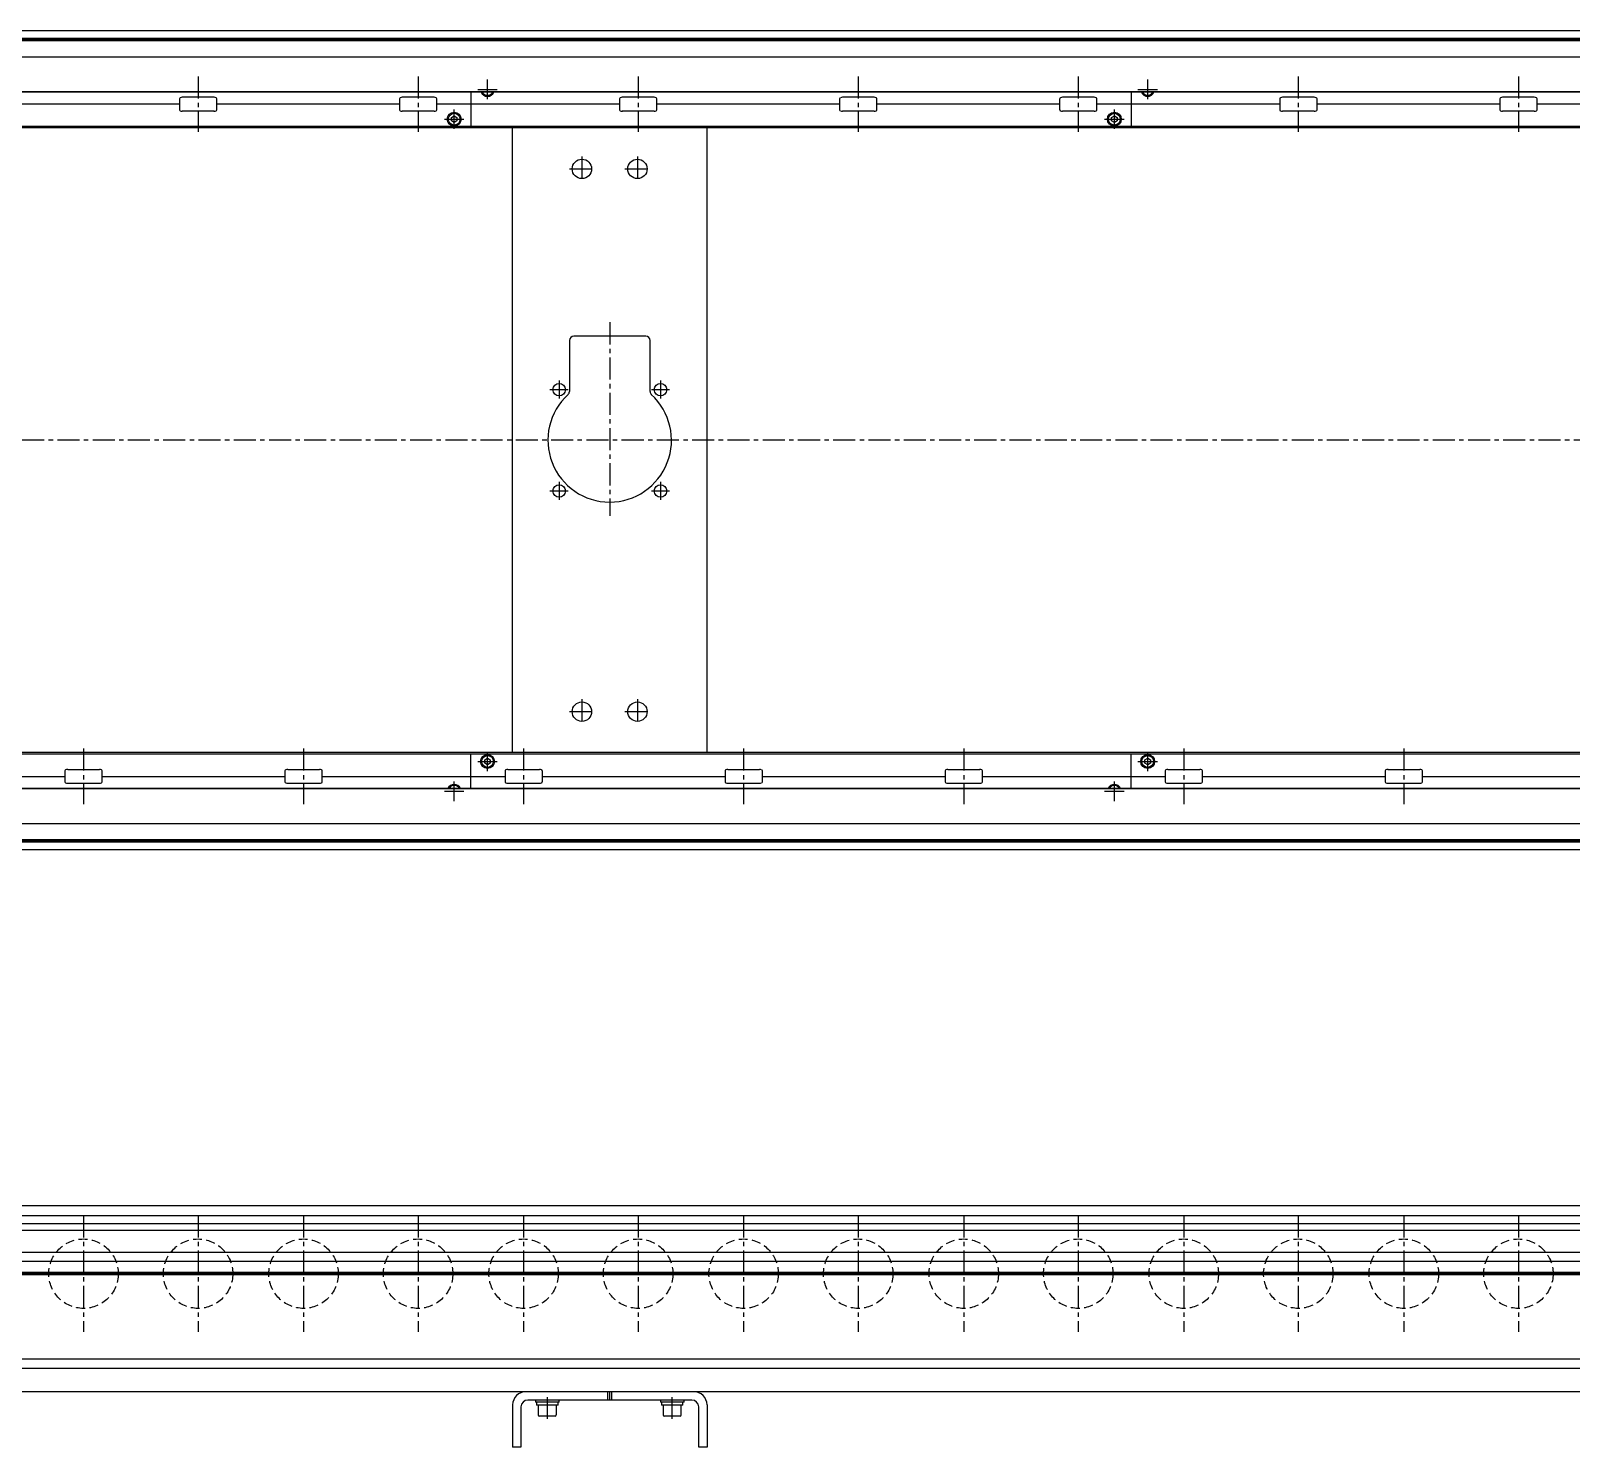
# Model space of a CAD drawing. Extents: x -10 to 4391, y -8 to 1101.
# Drawn here: x 1084 to 2194, y 28 to 1048 of the extents above; entities that cross this region are included whole.
import ezdxf

# ---------------------------------------------------------------- set-up
doc = ezdxf.new("R2010")
doc.units = 0
doc.header["$LTSCALE"] = 0.5
doc.linetypes.add('CENTER', pattern=[50.8, 31.75, -6.35, 6.35, -6.35])
doc.linetypes.add('DASHED', pattern=[19.05, 12.7, -6.35])
for name, color, linetype in [('MSM_CENTER', 1, 'CENTER'), ('MSM_CONTINUOUS', 7, 'CONTINUOUS'), ('MSM_DASHED', 4, 'DASHED')]:
    doc.layers.add(name, color=color, linetype=linetype)

msp = doc.modelspace()

# ---------------------------------------------------------------- linework, layer by layer
at = {"layer": 'MSM_CENTER'}
for p, q in [((1204.7, 1015.5), (1204.7, 975.5)), ((1363.2, 1015.5), (1363.2, 975.5)), ((1413.2, 999.2), (1413.2, 1013.3)), ((1521.7, 1015.5), (1521.7, 975.5)), ((1680.2, 1015.5), (1680.2, 975.5)), ((1838.7, 1015.5), (1838.7, 975.5)), ((1888.7, 999.2), (1888.7, 1013.3)), ((1997.2, 1015.5), (1997.2, 975.5)), ((2155.7, 1015.5), (2155.7, 975.5)), ((1406.2, 1006.2), (1420.2, 1006.2)), ((1881.7, 1006.2), (1895.7, 1006.2)), ((1389.2, 977.7), (1389.2, 991.8)), ((1864.7, 977.7), (1864.7, 991.8)), ((1382.2, 984.7), (1396.2, 984.7)), ((1857.7, 984.7), (1871.8, 984.7)), ((1481.2, 957.9), (1481.2, 939.9)), ((1521.2, 957.9), (1521.2, 939.9)), ((1472.2, 948.9), (1490.3, 948.9)), ((1512.2, 948.9), (1530.3, 948.9)), ((1501.2, 838.4), (1501.2, 698.9)), ((1458.2, 789.9), (1471.2, 789.9)), ((1464.8, 796.4), (1464.8, 783.4)), ((1531.2, 789.9), (1544.2, 789.9)), ((1537.8, 796.4), (1537.8, 783.4)), ((3633.9, 753.4), (359.7, 753.4)), ((1464.8, 723.4), (1464.8, 710.4)), ((1537.8, 723.4), (1537.8, 710.4)), ((1458.2, 716.9), (1471.2, 716.9)), ((1531.2, 716.9), (1544.2, 716.9)), ((1481.2, 566.9), (1481.2, 548.9)), ((1521.2, 566.9), (1521.2, 548.9)), ((1472.2, 557.9), (1490.3, 557.9)), ((1512.2, 557.9), (1530.3, 557.9)), ((1122.2, 531.3), (1122.2, 491.3)), ((1280.7, 531.3), (1280.7, 491.3)), ((1406.2, 522), (1420.2, 522)), ((1413.2, 515), (1413.2, 529)), ((1439.2, 531.3), (1439.2, 491.3)), ((1597.7, 531.3), (1597.7, 491.3)), ((1756.2, 531.3), (1756.2, 491.3)), ((1881.7, 522), (1895.7, 522)), ((1888.7, 515), (1888.7, 529)), ((1914.7, 531.3), (1914.7, 491.3)), ((2073.2, 531.3), (2073.2, 491.3)), ((1382.2, 500.5), (1396.2, 500.5)), ((1389.2, 493.5), (1389.2, 507.5)), ((1857.7, 500.5), (1871.8, 500.5)), ((1864.7, 493.5), (1864.7, 507.5)), ((1122.2, 195), (1122.2, 111)), ((1204.7, 195), (1204.7, 111)), ((1280.7, 195), (1280.7, 111)), ((1363.2, 195), (1363.2, 111)), ((1439.2, 195), (1439.2, 111)), ((1521.7, 195), (1521.7, 111)), ((1597.7, 195), (1597.7, 111)), ((1680.2, 195), (1680.2, 111)), ((1756.2, 195), (1756.2, 111)), ((1838.7, 195), (1838.7, 111)), ((1914.7, 195), (1914.7, 111)), ((1997.2, 195), (1997.2, 111)), ((2073.2, 195), (2073.2, 111)), ((2155.7, 195), (2155.7, 111)), ((367.2, 153), (3624.3, 153)), ((1456.3, 48.4), (1456.3, 64)), ((1546.3, 48.4), (1546.3, 64))]:
    msp.add_line(p, q, dxfattribs=at)
at = {"layer": 'MSM_CONTINUOUS'}
for p, q in [((3623.9, 1048.4), (370.6, 1048.4)), ((3622.2, 1048.3), (372.2, 1048.3)), ((3597.6, 1042.9), (396.9, 1042.9)), ((3597.6, 1041.2), (396.9, 1041.2)), ((3597.5, 1042), (397, 1042)), ((3622.2, 1029.5), (372.2, 1029.5)), ((3622.2, 1004.1), (372.2, 1004.1)), ((3622.2, 1004.5), (422.2, 1004.5)), ((1191.3, 999.5), (1191.3, 991.5)), ((1216.2, 1000.5), (1193.3, 1000.5)), ((1218.2, 991.5), (1218.2, 999.5)), ((1349.8, 999.5), (1349.8, 991.5)), ((1374.7, 1000.5), (1351.8, 1000.5)), ((1376.7, 991.5), (1376.7, 999.5)), ((1401.2, 1004.1), (1401.2, 979.4)), ((1413.2, 1003.9), (1412.9, 1004.1)), ((1413.6, 1004.1), (1413.2, 1003.9)), ((1508.3, 999.5), (1508.3, 991.5)), ((1533.2, 1000.5), (1510.3, 1000.5)), ((1535.2, 991.5), (1535.2, 999.5)), ((1666.8, 999.5), (1666.8, 991.5)), ((1691.7, 1000.5), (1668.8, 1000.5)), ((1693.7, 991.5), (1693.7, 999.5)), ((1825.3, 999.5), (1825.3, 991.5)), ((1850.2, 1000.5), (1827.3, 1000.5)), ((1852.2, 991.5), (1852.2, 999.5)), ((1876.7, 1004.1), (1876.7, 979.4)), ((1888.7, 1003.9), (1888.4, 1004.1)), ((1889.1, 1004.1), (1888.7, 1003.9)), ((1983.8, 999.5), (1983.8, 991.5)), ((2008.7, 1000.5), (1985.8, 1000.5)), ((2010.7, 991.5), (2010.7, 999.5)), ((2142.3, 999.5), (2142.3, 991.5)), ((2167.2, 1000.5), (2144.3, 1000.5)), ((2169.2, 991.5), (2169.2, 999.5)), ((1191.3, 995.5), (1059.7, 995.5)), ((1216.2, 990.5), (1193.3, 990.5)), ((1349.8, 995.5), (1218.2, 995.5)), ((1374.7, 990.5), (1351.8, 990.5)), ((1508.3, 995.5), (1376.7, 995.5)), ((1533.2, 990.5), (1510.3, 990.5)), ((1666.8, 995.5), (1535.2, 995.5)), ((1691.7, 990.5), (1668.8, 990.5)), ((1825.3, 995.5), (1693.7, 995.5)), ((1850.2, 990.5), (1827.3, 990.5)), ((1983.8, 995.5), (1852.2, 995.5)), ((2008.7, 990.5), (1985.8, 990.5)), ((2142.3, 995.5), (2010.7, 995.5)), ((2167.2, 990.5), (2144.3, 990.5)), ((2300.8, 995.5), (2169.2, 995.5)), ((3620.2, 979.4), (450.2, 979.4)), ((3623.9, 978.4), (450.2, 978.4)), ((1387.2, 985.9), (1389.2, 987.1)), ((1387.2, 983.6), (1387.2, 985.9)), ((1389.2, 982.4), (1387.2, 983.6)), ((1389.2, 987.1), (1391.2, 985.9)), ((1391.2, 983.6), (1389.2, 982.4)), ((1391.2, 985.9), (1391.2, 983.6)), ((1431.3, 528.4), (1431.3, 978.4)), ((1571.3, 528.4), (1571.3, 978.4)), ((1862.7, 985.9), (1864.7, 987.1)), ((1862.7, 983.6), (1862.7, 985.9)), ((1864.7, 982.4), (1862.7, 983.6)), ((1864.7, 987.1), (1866.7, 985.9)), ((1866.7, 983.6), (1864.7, 982.4)), ((1866.7, 985.9), (1866.7, 983.6)), ((1472.2, 825.4), (1472.2, 788.5)), ((1527.3, 828.4), (1475.3, 828.4)), ((1530.3, 788.5), (1530.3, 825.4)), ((3623.9, 528.4), (450.2, 528.4)), ((450.2, 527.4), (3620.2, 527.4)), ((1401.2, 502.6), (1401.2, 527.4)), ((1411.2, 523.2), (1413.2, 524.4)), ((1411.2, 520.9), (1411.2, 523.2)), ((1413.2, 524.4), (1415.2, 523.2)), ((1415.2, 523.2), (1415.2, 520.9)), ((1876.7, 502.6), (1876.7, 527.4)), ((1886.7, 523.2), (1888.7, 524.4)), ((1886.7, 520.9), (1886.7, 523.2)), ((1888.7, 524.4), (1890.7, 523.2)), ((1890.7, 523.2), (1890.7, 520.9)), ((977.2, 511.3), (1108.8, 511.3)), ((1108.8, 515.3), (1108.8, 507.3)), ((1110.8, 516.3), (1133.7, 516.3)), ((1135.7, 507.3), (1135.7, 515.3)), ((1135.7, 511.3), (1267.3, 511.3)), ((1267.3, 515.3), (1267.3, 507.3)), ((1269.3, 516.3), (1292.2, 516.3)), ((1294.2, 507.3), (1294.2, 515.3)), ((1294.2, 511.3), (1425.8, 511.3)), ((1413.2, 519.7), (1411.2, 520.9)), ((1415.2, 520.9), (1413.2, 519.7)), ((1425.8, 515.3), (1425.8, 507.3)), ((1427.8, 516.3), (1450.7, 516.3)), ((1452.7, 507.3), (1452.7, 515.3)), ((1452.7, 511.3), (1584.3, 511.3)), ((1584.3, 515.3), (1584.3, 507.3)), ((1586.3, 516.3), (1609.2, 516.3)), ((1611.2, 507.3), (1611.2, 515.3)), ((1611.2, 511.3), (1742.8, 511.3)), ((1742.8, 515.3), (1742.8, 507.3)), ((1744.8, 516.3), (1767.7, 516.3)), ((1769.7, 507.3), (1769.7, 515.3)), ((1769.7, 511.3), (1901.3, 511.3)), ((1888.7, 519.7), (1886.7, 520.9)), ((1890.7, 520.9), (1888.7, 519.7)), ((1901.3, 515.3), (1901.3, 507.3)), ((1903.3, 516.3), (1926.2, 516.3)), ((1928.2, 507.3), (1928.2, 515.3)), ((1928.2, 511.3), (2059.8, 511.3)), ((2059.8, 515.3), (2059.8, 507.3)), ((2061.8, 516.3), (2084.7, 516.3)), ((2086.7, 507.3), (2086.7, 515.3)), ((2086.7, 511.3), (2218.3, 511.3)), ((3622.2, 502.6), (372.2, 502.6)), ((3622.2, 502.2), (422.2, 502.2)), ((1110.8, 506.3), (1133.7, 506.3)), ((1269.3, 506.3), (1292.2, 506.3)), ((1388.9, 502.6), (1389.2, 502.9)), ((1389.2, 502.9), (1389.6, 502.6)), ((1427.8, 506.3), (1450.7, 506.3)), ((1586.3, 506.3), (1609.2, 506.3)), ((1744.8, 506.3), (1767.7, 506.3)), ((1864.4, 502.6), (1864.7, 502.9)), ((1864.7, 502.9), (1865.1, 502.6)), ((1903.3, 506.3), (1926.2, 506.3)), ((2061.8, 506.3), (2084.7, 506.3)), ((3622.2, 477.2), (372.2, 477.2)), ((3623.9, 458.4), (370.6, 458.4)), ((3622.2, 458.4), (372.2, 458.4)), ((3597.6, 465.6), (396.9, 465.6)), ((3597.6, 463.9), (396.9, 463.9)), ((3597.5, 464.7), (397, 464.7)), ((3622.2, 202), (372.2, 202)), ((3622.2, 194.6), (674.4, 194.6)), ((3506.2, 189), (676.6, 189)), ((3506.2, 184), (678.6, 184)), ((3406.2, 168.3), (667.2, 168.3)), ((3406.2, 161.8), (682.2, 161.8)), ((3406.2, 153.9), (682.2, 153.9)), ((3406.2, 153), (682.2, 153)), ((3406.2, 152.1), (682.2, 152.1)), ((3406.2, 91.3), (682.2, 91.3)), ((3406.2, 84.8), (679.7, 84.8)), ((3623.9, 68), (472.2, 68)), ((1499.8, 62), (1499.8, 68)), ((1501.2, 62), (1501.2, 68)), ((1502.8, 62), (1502.8, 68)), ((1431.3, 58.5), (1431.3, 28)), ((1437.3, 57), (1437.3, 28)), ((1560.3, 62), (1442.3, 62)), ((1447.8, 62), (1447.8, 60.4)), ((1464.8, 60.4), (1447.8, 60.4)), ((1448.6, 60.4), (1448.6, 58.4)), ((1464, 58.4), (1448.6, 58.4)), ((1449.8, 58.4), (1449.8, 51.2)), ((1462.8, 51.2), (1462.8, 58.4)), ((1464, 58.4), (1464, 60.4)), ((1464.8, 60.4), (1464.8, 62)), ((1537.8, 62), (1537.8, 60.4)), ((1554.8, 60.4), (1537.8, 60.4)), ((1538.6, 60.4), (1538.6, 58.4)), ((1554, 58.4), (1538.6, 58.4)), ((1539.8, 58.4), (1539.8, 51.2)), ((1552.8, 51.2), (1552.8, 58.4)), ((1554, 58.4), (1554, 60.4)), ((1554.8, 60.4), (1554.8, 62)), ((1565.3, 28), (1565.3, 57)), ((1571.3, 58.5), (1571.3, 28)), ((1461.9, 50.4), (1450.6, 50.4)), ((1551.9, 50.4), (1540.6, 50.4)), ((1437.3, 28), (1431.3, 28)), ((1571.3, 28), (1565.3, 28))]:
    msp.add_line(p, q, dxfattribs=at)
for centre, radius in [((1389.2, 984.7), 5), ((1389.2, 984.7), 4.25), ((1864.7, 984.7), 5), ((1864.7, 984.7), 4.25), ((1481.2, 948.9), 7), ((1521.2, 948.9), 7), ((1464.8, 789.9), 4.5), ((1537.8, 789.9), 4.5), ((1464.8, 716.9), 4.5), ((1537.8, 716.9), 4.5), ((1481.2, 557.9), 7), ((1521.2, 557.9), 7), ((1413.2, 522), 5), ((1413.2, 522), 4.25), ((1888.7, 522), 5), ((1888.7, 522), 4.25)]:
    msp.add_circle(centre, radius, dxfattribs=at)
for centre, radius, start, end in [((1192.2, 999.4), 0.882, 115.5328, 172.1027), ((1193.3, 997.1), 3.41, 89.6687, 115.2454), ((1216.2, 997.1), 3.41, 64.7546, 90.3313), ((1217.3, 999.4), 0.882, 7.8973, 64.4672), ((1350.7, 999.4), 0.882, 115.5328, 172.1027), ((1351.8, 997.1), 3.41, 89.6687, 115.2454), ((1374.7, 997.1), 3.41, 64.7546, 90.3313), ((1375.8, 999.4), 0.882, 7.8973, 64.4672), ((1413.2, 1006.2), 5, 204.8346, 335.1654), ((1413.2, 1006.2), 4.25, 209.6116, 330.3884), ((1509.2, 999.4), 0.882, 115.5328, 172.1027), ((1510.3, 997.1), 3.41, 89.6687, 115.2454), ((1533.2, 997.1), 3.41, 64.7546, 90.3313), ((1534.3, 999.4), 0.882, 7.8973, 64.4672), ((1667.7, 999.4), 0.882, 115.5328, 172.1027), ((1668.8, 997.1), 3.41, 89.6687, 115.2454), ((1691.7, 997.1), 3.41, 64.7546, 90.3313), ((1692.8, 999.4), 0.882, 7.8973, 64.4672), ((1826.2, 999.4), 0.882, 115.5328, 172.1027), ((1827.3, 997.1), 3.41, 89.6687, 115.2454), ((1850.2, 997.1), 3.41, 64.7546, 90.3313), ((1851.3, 999.4), 0.882, 7.8973, 64.4672), ((1888.7, 1006.2), 5, 204.8346, 335.1654), ((1888.7, 1006.2), 4.25, 209.6116, 330.3884), ((1984.7, 999.4), 0.882, 115.5328, 172.1027), ((1985.8, 997.1), 3.41, 89.6687, 115.2454), ((2008.7, 997.1), 3.41, 64.7546, 90.3313), ((2009.8, 999.4), 0.882, 7.8973, 64.4672), ((2143.2, 999.4), 0.882, 115.5328, 172.1027), ((2144.3, 997.1), 3.41, 89.6687, 115.2454), ((2167.2, 997.1), 3.41, 64.7546, 90.3313), ((2168.3, 999.4), 0.882, 7.8973, 64.4672), ((1192.2, 991.6), 0.882, 187.8973, 244.4672), ((1193.3, 993.9), 3.41, 244.7546, 270.3313), ((1216.2, 993.9), 3.41, 269.6687, 295.2454), ((1217.3, 991.6), 0.882, 295.5328, 352.1027), ((1350.7, 991.6), 0.882, 187.8973, 244.4672), ((1351.8, 993.9), 3.41, 244.7546, 270.3313), ((1374.7, 993.9), 3.41, 269.6687, 295.2454), ((1375.8, 991.6), 0.882, 295.5328, 352.1027), ((1509.2, 991.6), 0.882, 187.8973, 244.4672), ((1510.3, 993.9), 3.41, 244.7546, 270.3313), ((1533.2, 993.9), 3.41, 269.6687, 295.2454), ((1534.3, 991.6), 0.882, 295.5328, 352.1027), ((1667.7, 991.6), 0.882, 187.8973, 244.4672), ((1668.8, 993.9), 3.41, 244.7546, 270.3313), ((1691.7, 993.9), 3.41, 269.6687, 295.2454), ((1692.8, 991.6), 0.882, 295.5328, 352.1027), ((1826.2, 991.6), 0.882, 187.8973, 244.4672), ((1827.3, 993.9), 3.41, 244.7546, 270.3313), ((1850.2, 993.9), 3.41, 269.6687, 295.2454), ((1851.3, 991.6), 0.882, 295.5328, 352.1027), ((1984.7, 991.6), 0.882, 187.8973, 244.4672), ((1985.8, 993.9), 3.41, 244.7546, 270.3313), ((2008.7, 993.9), 3.41, 269.6687, 295.2454), ((2009.8, 991.6), 0.882, 295.5328, 352.1027), ((2143.2, 991.6), 0.882, 187.8973, 244.4672), ((2144.3, 993.9), 3.41, 244.7546, 270.3313), ((2167.2, 993.9), 3.41, 269.6687, 295.2454), ((2168.3, 991.6), 0.882, 295.5328, 352.1027), ((1475.3, 825.4), 3, 90, 180), ((1527.3, 825.4), 3, 0, 90), ((1469.2, 788.5), 3, 312.3521, 360), ((1533.3, 788.5), 3, 180, 227.6479), ((1501.2, 753.4), 44.5, 132.3521, 47.6479), ((1109.7, 515.2), 0.882, 115.5328, 172.1027), ((1110.8, 512.9), 3.41, 89.6687, 115.2454), ((1133.7, 512.9), 3.41, 64.7546, 90.3313), ((1134.8, 515.2), 0.882, 7.8973, 64.4672), ((1268.2, 515.2), 0.882, 115.5328, 172.1027), ((1269.3, 512.9), 3.41, 89.6687, 115.2454), ((1292.2, 512.9), 3.41, 64.7546, 90.3313), ((1293.3, 515.2), 0.882, 7.8973, 64.4672), ((1426.7, 515.2), 0.882, 115.5328, 172.1027), ((1427.8, 512.9), 3.41, 89.6687, 115.2454), ((1450.7, 512.9), 3.41, 64.7546, 90.3313), ((1451.8, 515.2), 0.882, 7.8973, 64.4672), ((1585.2, 515.2), 0.882, 115.5328, 172.1027), ((1586.3, 512.9), 3.41, 89.6687, 115.2454), ((1609.2, 512.9), 3.41, 64.7546, 90.3313), ((1610.3, 515.2), 0.882, 7.8973, 64.4672), ((1743.7, 515.2), 0.882, 115.5328, 172.1027), ((1744.8, 512.9), 3.41, 89.6687, 115.2454), ((1767.7, 512.9), 3.41, 64.7546, 90.3313), ((1768.8, 515.2), 0.882, 7.8973, 64.4672), ((1902.2, 515.2), 0.882, 115.5328, 172.1027), ((1903.3, 512.9), 3.41, 89.6687, 115.2454), ((1926.2, 512.9), 3.41, 64.7546, 90.3313), ((1927.3, 515.2), 0.882, 7.8973, 64.4672), ((2060.7, 515.2), 0.882, 115.5328, 172.1027), ((2061.8, 512.9), 3.41, 89.6687, 115.2454), ((2084.7, 512.9), 3.41, 64.7546, 90.3313), ((2085.8, 515.2), 0.882, 7.8973, 64.4672), ((1109.7, 507.4), 0.882, 187.8973, 244.4672), ((1110.8, 509.7), 3.41, 244.7546, 270.3313), ((1133.7, 509.7), 3.41, 269.6687, 295.2454), ((1134.8, 507.4), 0.882, 295.5328, 352.1027), ((1268.2, 507.4), 0.882, 187.8973, 244.4672), ((1269.3, 509.7), 3.41, 244.7546, 270.3313), ((1292.2, 509.7), 3.41, 269.6687, 295.2454), ((1293.3, 507.4), 0.882, 295.5328, 352.1027), ((1389.2, 500.5), 5, 24.8346, 155.1654), ((1389.2, 500.5), 4.25, 29.6116, 150.3884), ((1426.7, 507.4), 0.882, 187.8973, 244.4672), ((1427.8, 509.7), 3.41, 244.7546, 270.3313), ((1450.7, 509.7), 3.41, 269.6687, 295.2454), ((1451.8, 507.4), 0.882, 295.5328, 352.1027), ((1585.2, 507.4), 0.882, 187.8973, 244.4672), ((1586.3, 509.7), 3.41, 244.7546, 270.3313), ((1609.2, 509.7), 3.41, 269.6687, 295.2454), ((1610.3, 507.4), 0.882, 295.5328, 352.1027), ((1743.7, 507.4), 0.882, 187.8973, 244.4672), ((1744.8, 509.7), 3.41, 244.7546, 270.3313), ((1767.7, 509.7), 3.41, 269.6687, 295.2454), ((1768.8, 507.4), 0.882, 295.5328, 352.1027), ((1864.7, 500.5), 5, 24.8346, 155.1654), ((1864.7, 500.5), 4.25, 29.6116, 150.3884), ((1902.2, 507.4), 0.882, 187.8973, 244.4672), ((1903.3, 509.7), 3.41, 244.7546, 270.3313), ((1926.2, 509.7), 3.41, 269.6687, 295.2454), ((1927.3, 507.4), 0.882, 295.5328, 352.1027), ((2060.7, 507.4), 0.882, 187.8973, 244.4672), ((2061.8, 509.7), 3.41, 244.7546, 270.3313), ((2084.7, 509.7), 3.41, 269.6687, 295.2454), ((2085.8, 507.4), 0.882, 295.5328, 352.1027), ((1440.8, 58.5), 9.5, 90, 180), ((1561.8, 58.5), 9.5, 0, 90), ((1442.3, 57), 5, 90, 180), ((1560.3, 57), 5, 0, 90), ((1450.6, 51.2), 0.8, 180, 270), ((1461.9, 51.2), 0.8, 270, 0), ((1540.6, 51.2), 0.8, 180, 270), ((1551.9, 51.2), 0.8, 270, 0)]:
    msp.add_arc(centre, radius, start, end, dxfattribs=at)
at = {"layer": 'MSM_DASHED'}
for centre in [(1122.2, 153), (1204.7, 153), (1280.7, 153), (1363.2, 153), (1439.2, 153), (1521.7, 153), (1597.7, 153), (1680.2, 153), (1756.2, 153), (1838.7, 153), (1914.7, 153), (1997.2, 153), (2073.2, 153), (2155.7, 153)]:
    msp.add_circle(centre, 25, dxfattribs=at)

doc.saveas('drawing.dxf')
